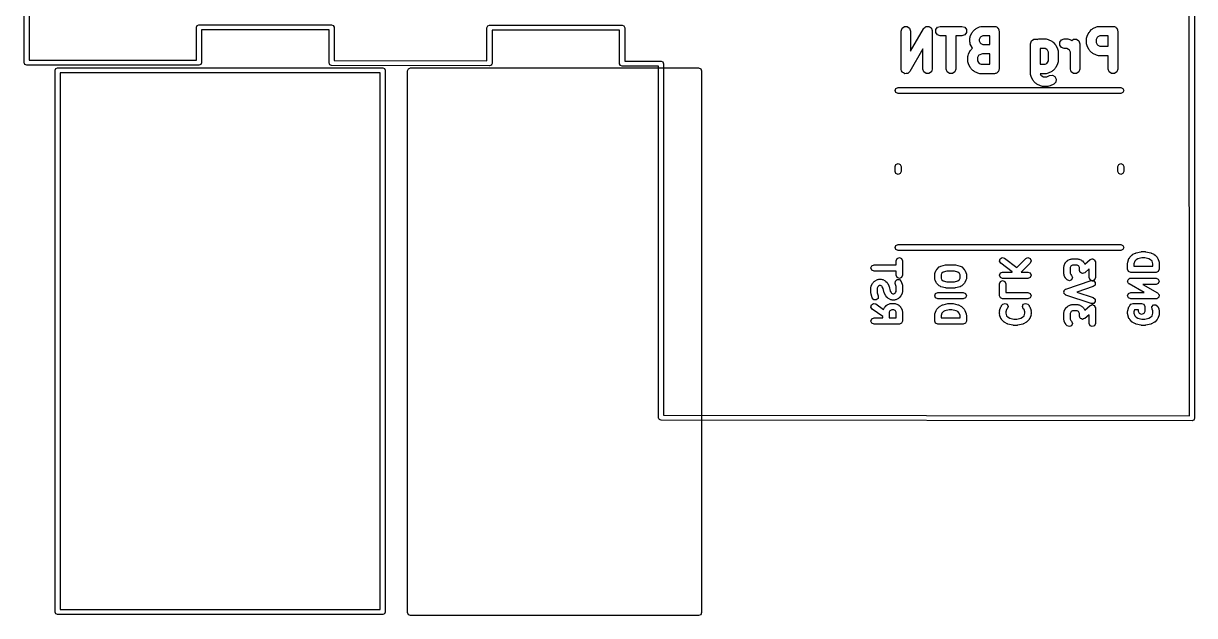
# Model space of a CAD drawing. Extents: x 111.8 to 134.9, y -132.5 to -98.3.
# Drawn here: x 111.79 to 134.93, y -132.54 to -120.84 of the extents above; entities that cross this region are included whole.
import ezdxf

# ---------------------------------------------------------------- set-up
doc = ezdxf.new("R2010")
doc.units = 0
doc.layers.add('BLACK', color=7, linetype='CONTINUOUS')

msp = doc.modelspace()

# ---------------------------------------------------------------- linework, layer by layer
at = {"layer": 'BLACK', "linetype": 'CONTINUOUS'}
for p, q in [((111.81, -121.62), (111.794, -99.494)), ((111.894, -99.544), (111.91, -121.57)), ((134.827, -128.596), (134.813, -99.556)), ((134.913, -99.506), (134.927, -128.646)), ((115.21, -120.92), (115.225, -120.885)), ((115.21, -121.57), (115.21, -120.92)), ((115.225, -120.885), (115.26, -120.87)), ((115.26, -120.87), (117.88, -120.87)), ((117.83, -120.97), (115.31, -120.97)), ((115.31, -120.97), (115.31, -121.62)), ((117.83, -121.627), (117.83, -120.97)), ((117.88, -120.87), (117.915, -120.885)), ((117.915, -120.885), (117.93, -120.92)), ((117.93, -120.92), (117.93, -121.578)), ((120.95, -120.93), (120.965, -120.895)), ((120.95, -121.582), (120.95, -120.93)), ((120.965, -120.895), (121, -120.88)), ((121, -120.88), (123.62, -120.88)), ((123.57, -120.98), (121.05, -120.98)), ((121.05, -120.98), (121.05, -121.632)), ((123.57, -121.64), (123.57, -120.98)), ((123.62, -120.88), (123.655, -120.895)), ((123.655, -120.895), (123.67, -120.93)), ((123.67, -120.93), (123.67, -121.59)), ((129.13, -120.996), (129.148, -120.94)), ((129.148, -120.94), (129.195, -120.906)), ((129.195, -120.906), (129.253, -120.906)), ((129.253, -120.906), (129.299, -120.94)), ((129.299, -120.94), (129.317, -120.996)), ((129.317, -121.393), (129.571, -120.949)), ((129.571, -120.949), (129.575, -120.945)), ((129.575, -120.945), (129.576, -120.94)), ((129.576, -120.94), (129.596, -120.926)), ((129.596, -120.926), (129.614, -120.91)), ((129.614, -120.91), (129.619, -120.909)), ((129.619, -120.909), (129.623, -120.906)), ((129.623, -120.906), (129.647, -120.906)), ((129.647, -120.906), (129.671, -120.904)), ((129.671, -120.904), (129.676, -120.906)), ((129.676, -120.906), (129.681, -120.906)), ((129.681, -120.906), (129.701, -120.921)), ((129.701, -120.921), (129.722, -120.932)), ((129.722, -120.932), (129.724, -120.937)), ((129.724, -120.937), (129.728, -120.94)), ((129.728, -120.94), (129.735, -120.963)), ((129.735, -120.963), (129.745, -120.985)), ((129.745, -120.985), (129.744, -120.991)), ((129.813, -120.967), (129.847, -120.92)), ((129.813, -121.025), (129.813, -120.967)), ((129.847, -120.92), (129.902, -120.902)), ((129.902, -120.902), (130.331, -120.902)), ((130.331, -120.902), (130.386, -120.92)), ((130.386, -120.92), (130.42, -120.967)), ((130.42, -120.967), (130.42, -121.025)), ((130.55, -121.001), (130.586, -120.965)), ((130.586, -120.965), (130.599, -120.958)), ((130.599, -120.958), (130.61, -120.947)), ((130.61, -120.947), (130.682, -120.912)), ((130.682, -120.912), (130.703, -120.908)), ((130.703, -120.908), (130.724, -120.902)), ((130.724, -120.902), (130.974, -120.902)), ((130.974, -120.902), (130.988, -120.906)), ((130.988, -120.906), (131.003, -120.906)), ((131.003, -120.906), (131.015, -120.915)), ((131.015, -120.915), (131.029, -120.92)), ((131.029, -120.92), (131.037, -120.932)), ((131.037, -120.932), (131.049, -120.94)), ((131.049, -120.94), (131.054, -120.955)), ((131.054, -120.955), (131.063, -120.967)), ((131.063, -120.967), (131.063, -120.981)), ((131.063, -120.981), (131.067, -120.996)), ((132.857, -121.001), (132.893, -120.965)), ((132.893, -120.965), (132.907, -120.958)), ((132.907, -120.958), (132.917, -120.947)), ((132.917, -120.947), (132.989, -120.912)), ((132.989, -120.912), (133.01, -120.908)), ((133.01, -120.908), (133.031, -120.902)), ((133.031, -120.902), (133.316, -120.902)), ((133.316, -120.902), (133.331, -120.906)), ((133.331, -120.906), (133.345, -120.906)), ((133.345, -120.906), (133.357, -120.915)), ((133.357, -120.915), (133.372, -120.92)), ((133.372, -120.92), (133.38, -120.932)), ((133.38, -120.932), (133.392, -120.94)), ((133.392, -120.94), (133.397, -120.955)), ((133.397, -120.955), (133.406, -120.967)), ((133.406, -120.967), (133.406, -120.981)), ((133.406, -120.981), (133.41, -120.996)), ((129.13, -121.746), (129.13, -120.996)), ((129.317, -120.996), (129.317, -121.393)), ((129.744, -120.991), (129.746, -120.996)), ((129.746, -120.996), (129.746, -121.746)), ((129.847, -121.071), (129.813, -121.025)), ((129.902, -121.089), (129.847, -121.071)), ((130.023, -121.089), (129.902, -121.089)), ((130.023, -121.746), (130.023, -121.089)), ((130.331, -121.089), (130.21, -121.089)), ((130.21, -121.089), (130.21, -121.746)), ((130.386, -121.071), (130.331, -121.089)), ((130.42, -121.025), (130.386, -121.071)), ((130.487, -121.138), (130.494, -121.118)), ((130.487, -121.21), (130.487, -121.138)), ((130.494, -121.23), (130.487, -121.21)), ((130.494, -121.118), (130.497, -121.096)), ((130.497, -121.096), (130.533, -121.025)), ((130.533, -121.025), (130.543, -121.014)), ((130.543, -121.014), (130.55, -121.001)), ((130.693, -121.122), (130.674, -121.161)), ((130.674, -121.161), (130.674, -121.188)), ((130.674, -121.188), (130.693, -121.226)), ((130.708, -121.108), (130.693, -121.122)), ((130.746, -121.089), (130.708, -121.108)), ((130.88, -121.089), (130.746, -121.089)), ((130.88, -121.259), (130.88, -121.089)), ((131.067, -120.996), (131.067, -121.746)), ((131.687, -121.246), (131.705, -121.19)), ((131.705, -121.19), (131.752, -121.156)), ((131.752, -121.156), (131.81, -121.156)), ((131.81, -121.156), (131.816, -121.161)), ((131.816, -121.161), (131.832, -121.158)), ((131.832, -121.158), (131.852, -121.152)), ((131.852, -121.152), (131.995, -121.152)), ((131.995, -121.152), (132.016, -121.158)), ((132.016, -121.158), (132.037, -121.162)), ((132.037, -121.162), (132.108, -121.197)), ((132.108, -121.197), (132.119, -121.208)), ((132.119, -121.208), (132.133, -121.215)), ((132.133, -121.215), (132.168, -121.251)), ((132.263, -121.217), (132.297, -121.17)), ((132.297, -121.17), (132.352, -121.152)), ((132.352, -121.152), (132.424, -121.152)), ((132.424, -121.152), (132.444, -121.158)), ((132.444, -121.158), (132.465, -121.162)), ((132.465, -121.162), (132.504, -121.181)), ((132.504, -121.181), (132.537, -121.156)), ((132.537, -121.156), (132.595, -121.156)), ((132.595, -121.156), (132.642, -121.19)), ((132.642, -121.19), (132.66, -121.246)), ((132.794, -121.138), (132.801, -121.118)), ((132.794, -121.246), (132.794, -121.138)), ((132.801, -121.118), (132.804, -121.096)), ((132.804, -121.096), (132.84, -121.025)), ((132.84, -121.025), (132.85, -121.014)), ((132.85, -121.014), (132.857, -121.001)), ((133.001, -121.122), (132.982, -121.161)), ((132.982, -121.161), (132.982, -121.223)), ((133.015, -121.108), (133.001, -121.122)), ((133.053, -121.089), (133.015, -121.108)), ((133.223, -121.089), (133.053, -121.089)), ((133.223, -121.295), (133.223, -121.089)), ((133.41, -120.996), (133.41, -121.746)), ((129.558, -121.349), (129.305, -121.792)), ((129.558, -121.746), (129.558, -121.349)), ((130.461, -121.454), (130.497, -121.382)), ((130.497, -121.252), (130.494, -121.23)), ((130.533, -121.323), (130.497, -121.252)), ((130.497, -121.382), (130.508, -121.371)), ((130.508, -121.371), (130.514, -121.358)), ((130.514, -121.358), (130.541, -121.331)), ((130.541, -121.331), (130.533, -121.323)), ((130.739, -121.446), (130.667, -121.47)), ((130.693, -121.226), (130.708, -121.24)), ((130.708, -121.24), (130.746, -121.259)), ((130.88, -121.446), (130.739, -121.446)), ((130.746, -121.259), (130.88, -121.259)), ((130.88, -121.652), (130.88, -121.446)), ((131.687, -121.853), (131.687, -121.246)), ((131.973, -121.339), (131.874, -121.339)), ((131.874, -121.339), (131.874, -121.652)), ((132.011, -121.358), (131.973, -121.339)), ((132.025, -121.372), (132.011, -121.358)), ((132.044, -121.411), (132.025, -121.372)), ((132.044, -121.581), (132.044, -121.411)), ((132.168, -121.251), (132.175, -121.264)), ((132.175, -121.264), (132.186, -121.275)), ((132.186, -121.275), (132.222, -121.346)), ((132.222, -121.346), (132.225, -121.368)), ((132.225, -121.368), (132.232, -121.388)), ((132.232, -121.388), (132.232, -121.603)), ((132.263, -121.275), (132.263, -121.217)), ((132.297, -121.321), (132.263, -121.275)), ((132.352, -121.339), (132.297, -121.321)), ((132.401, -121.339), (132.352, -121.339)), ((132.439, -121.358), (132.401, -121.339)), ((132.454, -121.372), (132.439, -121.358)), ((132.473, -121.411), (132.454, -121.372)), ((132.473, -121.746), (132.473, -121.411)), ((132.66, -121.246), (132.66, -121.746)), ((132.801, -121.266), (132.794, -121.246)), ((132.804, -121.287), (132.801, -121.266)), ((132.84, -121.359), (132.804, -121.287)), ((132.85, -121.37), (132.84, -121.359)), ((132.857, -121.383), (132.85, -121.37)), ((132.893, -121.419), (132.857, -121.383)), ((132.907, -121.426), (132.893, -121.419)), ((132.917, -121.437), (132.907, -121.426)), ((132.989, -121.472), (132.917, -121.437)), ((132.982, -121.223), (133.001, -121.261)), ((133.001, -121.261), (133.015, -121.276)), ((133.015, -121.276), (133.053, -121.295)), ((133.053, -121.295), (133.223, -121.295)), ((111.817, -121.638), (111.81, -121.62)), ((111.825, -121.655), (111.817, -121.638)), ((111.842, -121.663), (111.825, -121.655)), ((111.825, -121.655), (111.825, -121.655)), ((111.825, -121.655), (111.825, -121.655)), ((111.86, -121.67), (111.842, -121.663)), ((115.26, -121.67), (111.86, -121.67)), ((111.86, -121.67), (111.86, -121.67)), ((111.91, -121.57), (115.21, -121.57)), ((115.295, -121.655), (115.26, -121.67)), ((115.31, -121.62), (115.295, -121.655)), ((117.837, -121.645), (117.83, -121.627)), ((117.845, -121.663), (117.837, -121.645)), ((117.862, -121.67), (117.845, -121.663)), ((117.845, -121.663), (117.845, -121.663)), ((117.845, -121.663), (117.845, -121.663)), ((117.88, -121.677), (117.862, -121.67)), ((121, -121.682), (117.88, -121.677)), ((117.93, -121.578), (120.95, -121.582)), ((121.018, -121.675), (121, -121.682)), ((121.035, -121.668), (121.018, -121.675)), ((121.043, -121.65), (121.035, -121.668)), ((121.035, -121.668), (121.035, -121.668)), ((121.035, -121.668), (121.035, -121.668)), ((121.05, -121.633), (121.043, -121.65)), ((121.05, -121.632), (121.05, -121.633)), ((121.05, -121.633), (121.05, -121.633)), ((123.585, -121.675), (123.57, -121.64)), ((123.62, -121.69), (123.585, -121.675)), ((123.67, -121.59), (124.39, -121.59)), ((124.39, -121.59), (124.425, -121.605)), ((124.425, -121.605), (124.44, -121.64)), ((124.44, -121.64), (124.44, -128.584)), ((130.451, -121.496), (130.458, -121.475)), ((130.451, -121.603), (130.451, -121.496)), ((130.458, -121.623), (130.451, -121.603)), ((130.458, -121.475), (130.461, -121.454)), ((130.461, -121.645), (130.458, -121.623)), ((130.497, -121.716), (130.461, -121.645)), ((130.658, -121.48), (130.639, -121.518)), ((130.639, -121.518), (130.639, -121.581)), ((130.639, -121.581), (130.658, -121.619)), ((130.667, -121.47), (130.658, -121.48)), ((130.658, -121.619), (130.672, -121.633)), ((130.672, -121.633), (130.71, -121.652)), ((130.71, -121.652), (130.88, -121.652)), ((131.874, -121.652), (131.973, -121.652)), ((131.973, -121.652), (132.011, -121.633)), ((132.011, -121.633), (132.025, -121.619)), ((132.025, -121.619), (132.044, -121.581)), ((132.222, -121.645), (132.186, -121.716)), ((132.225, -121.623), (132.222, -121.645)), ((132.232, -121.603), (132.225, -121.623)), ((133.01, -121.475), (132.989, -121.472)), ((133.031, -121.482), (133.01, -121.475)), ((133.223, -121.482), (133.031, -121.482)), ((133.223, -121.746), (133.223, -121.482)), ((112.42, -121.771), (112.435, -121.736)), ((112.42, -132.471), (112.42, -121.771)), ((112.435, -121.736), (112.47, -121.721)), ((112.47, -121.721), (118.89, -121.721)), ((112.52, -121.821), (112.52, -132.421)), ((118.84, -121.821), (112.52, -121.821)), ((118.84, -132.421), (118.84, -121.821)), ((118.89, -121.721), (118.925, -121.736)), ((118.925, -121.736), (118.94, -121.771)), ((118.94, -121.771), (118.94, -132.471)), ((119.38, -121.781), (119.398, -121.739)), ((119.38, -132.481), (119.38, -121.781)), ((119.398, -121.739), (119.44, -121.721)), ((119.44, -121.721), (125.13, -121.721)), ((121, -121.682), (121, -121.682)), ((121, -121.682), (121, -121.682)), ((124.34, -121.69), (123.62, -121.69)), ((124.34, -128.634), (124.34, -121.69)), ((125.13, -121.721), (125.172, -121.739)), ((125.172, -121.739), (125.19, -121.781)), ((125.19, -121.781), (125.19, -132.481)), ((129.131, -121.751), (129.13, -121.746)), ((129.13, -121.756), (129.131, -121.751)), ((129.14, -121.778), (129.13, -121.756)), ((129.148, -121.801), (129.14, -121.778)), ((129.152, -121.804), (129.148, -121.801)), ((129.154, -121.809), (129.152, -121.804)), ((129.175, -121.821), (129.154, -121.809)), ((129.195, -121.835), (129.175, -121.821)), ((129.2, -121.835), (129.195, -121.835)), ((129.204, -121.837), (129.2, -121.835)), ((129.228, -121.835), (129.204, -121.837)), ((129.253, -121.835), (129.228, -121.835)), ((129.257, -121.832), (129.253, -121.835)), ((129.262, -121.831), (129.257, -121.832)), ((129.28, -121.815), (129.262, -121.831)), ((129.299, -121.801), (129.28, -121.815)), ((129.301, -121.796), (129.299, -121.801)), ((129.305, -121.792), (129.301, -121.796)), ((129.576, -121.801), (129.558, -121.746)), ((129.623, -121.835), (129.576, -121.801)), ((129.681, -121.835), (129.623, -121.835)), ((129.728, -121.801), (129.681, -121.835)), ((129.746, -121.746), (129.728, -121.801)), ((130.041, -121.801), (130.023, -121.746)), ((130.087, -121.835), (130.041, -121.801)), ((130.145, -121.835), (130.087, -121.835)), ((130.192, -121.801), (130.145, -121.835)), ((130.21, -121.746), (130.192, -121.801)), ((130.508, -121.727), (130.497, -121.716)), ((130.514, -121.74), (130.508, -121.727)), ((130.55, -121.776), (130.514, -121.74)), ((130.564, -121.783), (130.55, -121.776)), ((130.575, -121.794), (130.564, -121.783)), ((130.646, -121.829), (130.575, -121.794)), ((130.667, -121.833), (130.646, -121.829)), ((130.688, -121.839), (130.667, -121.833)), ((130.974, -121.839), (130.688, -121.839)), ((130.988, -121.835), (130.974, -121.839)), ((131.003, -121.835), (130.988, -121.835)), ((131.015, -121.826), (131.003, -121.835)), ((131.029, -121.821), (131.015, -121.826)), ((131.037, -121.809), (131.029, -121.821)), ((131.049, -121.801), (131.037, -121.809)), ((131.054, -121.787), (131.049, -121.801)), ((131.063, -121.775), (131.054, -121.787)), ((131.067, -121.746), (131.063, -121.76)), ((131.063, -121.76), (131.063, -121.775)), ((131.694, -121.873), (131.687, -121.853)), ((131.697, -121.895), (131.694, -121.873)), ((131.733, -121.966), (131.697, -121.895)), ((131.995, -121.839), (131.879, -121.839)), ((131.879, -121.839), (131.893, -121.869)), ((131.893, -121.869), (131.908, -121.883)), ((131.908, -121.883), (131.946, -121.902)), ((131.946, -121.902), (132.009, -121.902)), ((132.016, -121.833), (131.995, -121.839)), ((132.009, -121.902), (132.06, -121.876)), ((132.037, -121.829), (132.016, -121.833)), ((132.108, -121.794), (132.037, -121.829)), ((132.06, -121.876), (132.118, -121.867)), ((132.119, -121.783), (132.108, -121.794)), ((132.118, -121.867), (132.169, -121.894)), ((132.133, -121.776), (132.119, -121.783)), ((132.168, -121.74), (132.133, -121.776)), ((132.175, -121.727), (132.168, -121.74)), ((132.169, -121.894), (132.195, -121.946)), ((132.186, -121.716), (132.175, -121.727)), ((132.491, -121.801), (132.473, -121.746)), ((132.537, -121.835), (132.491, -121.801)), ((132.595, -121.835), (132.537, -121.835)), ((132.642, -121.801), (132.595, -121.835)), ((132.66, -121.746), (132.642, -121.801)), ((133.241, -121.801), (133.223, -121.746)), ((133.287, -121.835), (133.241, -121.801)), ((133.345, -121.835), (133.287, -121.835)), ((133.392, -121.801), (133.345, -121.835)), ((133.41, -121.746), (133.392, -121.801)), ((129.01, -122.17), (129.028, -122.128)), ((129.028, -122.128), (129.07, -122.11)), ((129.07, -122.11), (133.47, -122.11)), ((131.743, -121.977), (131.733, -121.966)), ((131.75, -121.99), (131.743, -121.977)), ((131.786, -122.026), (131.75, -121.99)), ((131.799, -122.033), (131.786, -122.026)), ((131.81, -122.044), (131.799, -122.033)), ((131.882, -122.079), (131.81, -122.044)), ((131.903, -122.083), (131.882, -122.079)), ((131.924, -122.089), (131.903, -122.083)), ((132.031, -122.089), (131.924, -122.089)), ((132.051, -122.083), (132.031, -122.089)), ((132.073, -122.079), (132.051, -122.083)), ((132.144, -122.044), (132.073, -122.079)), ((132.185, -122.003), (132.144, -122.044)), ((132.195, -121.946), (132.185, -122.003)), ((133.47, -122.11), (133.512, -122.128)), ((133.512, -122.128), (133.53, -122.17)), ((129.028, -122.212), (129.01, -122.17)), ((129.07, -122.23), (129.028, -122.212)), ((133.47, -122.23), (129.07, -122.23)), ((133.512, -122.212), (133.47, -122.23)), ((133.53, -122.17), (133.512, -122.212)), ((129.01, -123.67), (129.028, -123.628)), ((129.01, -123.77), (129.01, -123.67)), ((129.028, -123.628), (129.07, -123.61)), ((129.07, -123.61), (129.112, -123.628)), ((129.112, -123.628), (129.13, -123.67)), ((129.13, -123.67), (129.13, -123.77)), ((133.41, -123.67), (133.428, -123.628)), ((133.41, -123.77), (133.41, -123.67)), ((133.428, -123.628), (133.47, -123.61)), ((133.47, -123.61), (133.512, -123.628)), ((133.512, -123.628), (133.53, -123.67)), ((133.53, -123.67), (133.53, -123.77)), ((129.028, -123.812), (129.01, -123.77)), ((129.07, -123.83), (129.028, -123.812)), ((129.112, -123.812), (129.07, -123.83)), ((129.13, -123.77), (129.112, -123.812)), ((133.428, -123.812), (133.41, -123.77)), ((133.47, -123.83), (133.428, -123.812)), ((133.512, -123.812), (133.47, -123.83)), ((133.53, -123.77), (133.512, -123.812)), ((129.01, -125.27), (129.028, -125.228)), ((129.028, -125.312), (129.01, -125.27)), ((129.028, -125.228), (129.07, -125.21)), ((129.07, -125.33), (129.028, -125.312)), ((129.07, -125.21), (133.47, -125.21)), ((133.47, -125.33), (129.07, -125.33)), ((133.47, -125.21), (133.512, -125.228)), ((133.512, -125.312), (133.47, -125.33)), ((133.512, -125.228), (133.53, -125.27)), ((133.53, -125.27), (133.512, -125.312)), ((133.764, -125.381), (133.77, -125.377)), ((133.77, -125.377), (133.865, -125.353)), ((133.865, -125.353), (133.873, -125.354)), ((133.873, -125.354), (133.881, -125.351)), ((133.881, -125.351), (133.952, -125.351)), ((133.952, -125.351), (133.959, -125.354)), ((133.959, -125.354), (133.967, -125.353)), ((133.967, -125.353), (134.062, -125.377)), ((134.062, -125.377), (134.068, -125.381)), ((129.034, -125.532), (129.052, -125.488)), ((129.034, -125.613), (129.034, -125.532)), ((129.052, -125.488), (129.096, -125.47)), ((129.096, -125.47), (129.141, -125.488)), ((129.141, -125.488), (129.159, -125.532)), ((129.159, -125.532), (129.159, -125.818)), ((131.074, -125.541), (131.086, -125.495)), ((131.099, -125.582), (131.074, -125.541)), ((131.086, -125.495), (131.127, -125.471)), ((131.327, -125.753), (131.099, -125.582)), ((131.127, -125.471), (131.174, -125.482)), ((131.174, -125.482), (131.416, -125.664)), ((131.416, -125.664), (131.592, -125.488)), ((131.681, -125.577), (131.501, -125.756)), ((131.592, -125.488), (131.636, -125.47)), ((131.636, -125.47), (131.681, -125.488)), ((131.681, -125.488), (131.699, -125.532)), ((131.699, -125.532), (131.681, -125.577)), ((132.35, -125.623), (132.374, -125.576)), ((132.374, -125.576), (132.382, -125.569)), ((132.382, -125.569), (132.386, -125.56)), ((132.386, -125.56), (132.41, -125.536)), ((132.41, -125.536), (132.419, -125.532)), ((132.419, -125.532), (132.426, -125.524)), ((132.426, -125.524), (132.474, -125.5)), ((132.474, -125.5), (132.488, -125.499)), ((132.488, -125.499), (132.502, -125.494)), ((132.502, -125.494), (132.621, -125.494)), ((132.621, -125.494), (132.634, -125.499)), ((132.634, -125.499), (132.649, -125.5)), ((132.649, -125.5), (132.696, -125.524)), ((132.696, -125.524), (132.703, -125.532)), ((132.703, -125.532), (132.712, -125.536)), ((132.712, -125.536), (132.736, -125.56)), ((132.736, -125.56), (132.74, -125.569)), ((132.74, -125.569), (132.748, -125.576)), ((132.748, -125.576), (132.76, -125.601)), ((132.76, -125.601), (132.865, -125.509)), ((132.865, -125.509), (132.886, -125.502)), ((132.886, -125.502), (132.906, -125.494)), ((132.906, -125.494), (132.908, -125.495)), ((132.908, -125.495), (132.91, -125.494)), ((132.91, -125.494), (132.93, -125.504)), ((132.93, -125.504), (132.951, -125.512)), ((132.951, -125.512), (132.951, -125.514)), ((132.951, -125.514), (132.953, -125.515)), ((132.953, -125.515), (132.96, -125.536)), ((132.96, -125.536), (132.969, -125.556)), ((132.969, -125.556), (132.969, -125.866)), ((133.604, -125.58), (133.608, -125.57)), ((133.604, -125.699), (133.604, -125.58)), ((133.607, -125.56), (133.631, -125.489)), ((133.608, -125.57), (133.607, -125.56)), ((133.631, -125.489), (133.64, -125.478)), ((133.64, -125.478), (133.646, -125.464)), ((133.646, -125.464), (133.694, -125.417)), ((133.694, -125.417), (133.703, -125.413)), ((133.703, -125.413), (133.71, -125.405)), ((133.71, -125.405), (133.757, -125.381)), ((133.745, -125.542), (133.729, -125.59)), ((133.729, -125.59), (133.729, -125.637)), ((133.775, -125.512), (133.745, -125.542)), ((133.757, -125.381), (133.764, -125.381)), ((133.807, -125.496), (133.775, -125.512)), ((133.888, -125.476), (133.807, -125.496)), ((133.944, -125.476), (133.888, -125.476)), ((134.025, -125.496), (133.944, -125.476)), ((134.058, -125.512), (134.025, -125.496)), ((134.088, -125.542), (134.058, -125.512)), ((134.068, -125.381), (134.075, -125.381)), ((134.075, -125.381), (134.123, -125.405)), ((134.104, -125.59), (134.088, -125.542)), ((134.104, -125.637), (134.104, -125.59)), ((134.123, -125.405), (134.13, -125.413)), ((134.13, -125.413), (134.139, -125.417)), ((134.139, -125.417), (134.187, -125.464)), ((134.187, -125.464), (134.192, -125.478)), ((134.192, -125.478), (134.202, -125.489)), ((134.202, -125.489), (134.226, -125.56)), ((134.226, -125.56), (134.225, -125.57)), ((134.225, -125.57), (134.229, -125.58)), ((134.229, -125.58), (134.229, -125.699)), ((128.534, -125.675), (128.552, -125.631)), ((128.552, -125.719), (128.534, -125.675)), ((128.552, -125.631), (128.596, -125.613)), ((128.596, -125.738), (128.552, -125.719)), ((128.596, -125.613), (129.034, -125.613)), ((129.034, -125.738), (128.596, -125.738)), ((129.034, -125.818), (129.034, -125.738)), ((129.052, -125.862), (129.034, -125.818)), ((129.159, -125.818), (129.141, -125.862)), ((129.794, -125.794), (129.799, -125.781)), ((129.794, -125.89), (129.794, -125.794)), ((129.799, -125.781), (129.8, -125.766)), ((129.8, -125.766), (129.824, -125.719)), ((129.824, -125.719), (129.832, -125.712)), ((129.832, -125.712), (129.836, -125.702)), ((129.836, -125.702), (129.884, -125.655)), ((129.884, -125.655), (129.899, -125.648)), ((129.899, -125.648), (129.913, -125.638)), ((129.913, -125.638), (130.008, -125.615)), ((129.931, -125.784), (129.919, -125.809)), ((129.919, -125.809), (129.919, -125.875)), ((129.96, -125.755), (129.931, -125.784)), ((130.031, -125.738), (129.96, -125.755)), ((130.008, -125.615), (130.016, -125.616)), ((130.016, -125.616), (130.023, -125.613)), ((130.023, -125.613), (130.19, -125.613)), ((130.182, -125.738), (130.031, -125.738)), ((130.253, -125.755), (130.182, -125.738)), ((130.19, -125.613), (130.197, -125.616)), ((130.197, -125.616), (130.205, -125.615)), ((130.205, -125.615), (130.3, -125.638)), ((130.281, -125.784), (130.253, -125.755)), ((130.294, -125.809), (130.281, -125.784)), ((130.294, -125.875), (130.294, -125.809)), ((130.3, -125.638), (130.314, -125.648)), ((130.314, -125.648), (130.329, -125.655)), ((130.329, -125.655), (130.377, -125.702)), ((130.377, -125.702), (130.381, -125.712)), ((130.381, -125.712), (130.388, -125.719)), ((130.388, -125.719), (130.412, -125.766)), ((130.412, -125.766), (130.413, -125.781)), ((130.413, -125.781), (130.419, -125.794)), ((130.419, -125.794), (130.419, -125.89)), ((131.074, -125.818), (131.092, -125.774)), ((131.092, -125.862), (131.074, -125.818)), ((131.092, -125.774), (131.136, -125.756)), ((131.136, -125.756), (131.325, -125.756)), ((131.325, -125.756), (131.327, -125.753)), ((131.501, -125.756), (131.636, -125.756)), ((131.636, -125.756), (131.681, -125.774)), ((131.681, -125.774), (131.699, -125.818)), ((131.699, -125.818), (131.681, -125.862)), ((132.344, -125.651), (132.349, -125.638)), ((132.344, -125.794), (132.344, -125.651)), ((132.349, -125.808), (132.344, -125.794)), ((132.349, -125.638), (132.35, -125.623)), ((132.35, -125.822), (132.349, -125.808)), ((132.374, -125.87), (132.35, -125.822)), ((132.481, -125.641), (132.469, -125.666)), ((132.469, -125.666), (132.469, -125.78)), ((132.469, -125.78), (132.481, -125.805)), ((132.491, -125.631), (132.481, -125.641)), ((132.481, -125.805), (132.498, -125.822)), ((132.516, -125.619), (132.491, -125.631)), ((132.498, -125.822), (132.516, -125.866)), ((132.606, -125.619), (132.516, -125.619)), ((132.631, -125.631), (132.606, -125.619)), ((132.641, -125.641), (132.631, -125.631)), ((132.653, -125.666), (132.641, -125.641)), ((132.653, -125.723), (132.653, -125.666)), ((132.662, -125.743), (132.653, -125.723)), ((132.669, -125.764), (132.662, -125.743)), ((132.671, -125.765), (132.669, -125.764)), ((132.672, -125.767), (132.671, -125.765)), ((132.692, -125.775), (132.672, -125.767)), ((132.712, -125.785), (132.692, -125.775)), ((132.714, -125.785), (132.712, -125.785)), ((132.716, -125.785), (132.714, -125.785)), ((132.736, -125.777), (132.716, -125.785)), ((132.757, -125.77), (132.736, -125.777)), ((132.844, -125.694), (132.757, -125.77)), ((132.844, -125.866), (132.844, -125.694)), ((133.622, -125.743), (133.604, -125.699)), ((133.666, -125.762), (133.622, -125.743)), ((134.166, -125.762), (133.666, -125.762)), ((133.729, -125.637), (134.104, -125.637)), ((134.211, -125.743), (134.166, -125.762)), ((134.229, -125.699), (134.211, -125.743)), ((128.534, -126.056), (128.539, -126.043)), ((128.534, -126.175), (128.534, -126.056)), ((128.539, -126.043), (128.54, -126.028)), ((128.54, -126.028), (128.564, -125.981)), ((128.564, -125.981), (128.572, -125.974)), ((128.572, -125.974), (128.576, -125.964)), ((128.576, -125.964), (128.6, -125.941)), ((128.6, -125.941), (128.609, -125.937)), ((128.609, -125.937), (128.616, -125.929)), ((128.616, -125.929), (128.664, -125.905)), ((128.671, -126.046), (128.659, -126.071)), ((128.659, -126.071), (128.659, -126.165)), ((128.664, -125.905), (128.678, -125.904)), ((128.681, -126.036), (128.671, -126.046)), ((128.678, -125.904), (128.692, -125.898)), ((128.706, -126.023), (128.681, -126.036)), ((128.692, -125.898), (128.739, -125.898)), ((128.724, -126.023), (128.706, -126.023)), ((128.75, -126.036), (128.724, -126.023)), ((128.739, -125.898), (128.753, -125.904)), ((128.759, -126.046), (128.75, -126.036)), ((128.753, -125.904), (128.767, -125.905)), ((128.775, -126.078), (128.759, -126.046)), ((128.767, -125.905), (128.815, -125.929)), ((128.815, -125.929), (128.821, -125.937)), ((128.821, -125.937), (128.831, -125.941)), ((128.831, -125.941), (128.855, -125.964)), ((128.855, -125.964), (128.859, -125.974)), ((128.859, -125.974), (128.866, -125.981)), ((128.866, -125.981), (128.89, -126.028)), ((128.89, -126.028), (128.891, -126.035)), ((128.891, -126.035), (128.895, -126.041)), ((128.895, -126.041), (128.917, -126.13)), ((129.013, -125.981), (129.017, -125.933)), ((129.034, -126.043), (129.013, -125.981)), ((129.017, -125.933), (129.053, -125.902)), ((129.034, -126.137), (129.034, -126.043)), ((129.096, -125.881), (129.052, -125.862)), ((129.053, -125.902), (129.1, -125.905)), ((129.141, -125.862), (129.096, -125.881)), ((129.1, -125.905), (129.132, -125.941)), ((129.132, -125.941), (129.156, -126.013)), ((129.156, -126.013), (129.155, -126.023)), ((129.155, -126.023), (129.159, -126.032)), ((129.159, -126.032), (129.159, -126.151)), ((129.799, -125.903), (129.794, -125.89)), ((129.8, -125.917), (129.799, -125.903)), ((129.824, -125.965), (129.8, -125.917)), ((129.832, -125.972), (129.824, -125.965)), ((129.836, -125.981), (129.832, -125.972)), ((129.884, -126.029), (129.836, -125.981)), ((129.899, -126.035), (129.884, -126.029)), ((129.913, -126.045), (129.899, -126.035)), ((130.008, -126.069), (129.913, -126.045)), ((129.919, -125.875), (129.931, -125.9)), ((129.931, -125.9), (129.96, -125.928)), ((129.96, -125.928), (130.031, -125.946)), ((130.016, -126.068), (130.008, -126.069)), ((130.023, -126.071), (130.016, -126.068)), ((130.19, -126.071), (130.023, -126.071)), ((130.031, -125.946), (130.182, -125.946)), ((130.182, -125.946), (130.253, -125.928)), ((130.197, -126.068), (130.19, -126.071)), ((130.205, -126.069), (130.197, -126.068)), ((130.3, -126.045), (130.205, -126.069)), ((130.253, -125.928), (130.281, -125.9)), ((130.281, -125.9), (130.294, -125.875)), ((130.314, -126.035), (130.3, -126.045)), ((130.329, -126.029), (130.314, -126.035)), ((130.377, -125.981), (130.329, -126.029)), ((130.381, -125.972), (130.377, -125.981)), ((130.388, -125.965), (130.381, -125.972)), ((130.412, -125.917), (130.388, -125.965)), ((130.413, -125.903), (130.412, -125.917)), ((130.419, -125.89), (130.413, -125.903)), ((131.074, -125.985), (131.092, -125.941)), ((131.074, -126.223), (131.074, -125.985)), ((131.136, -125.881), (131.092, -125.862)), ((131.092, -125.941), (131.136, -125.922)), ((131.351, -125.881), (131.136, -125.881)), ((131.136, -125.922), (131.181, -125.941)), ((131.181, -125.941), (131.199, -125.985)), ((131.199, -125.985), (131.199, -126.16)), ((131.636, -125.881), (131.351, -125.881)), ((131.681, -125.862), (131.636, -125.881)), ((132.382, -125.877), (132.374, -125.87)), ((132.386, -125.886), (132.382, -125.877)), ((132.41, -125.91), (132.386, -125.886)), ((132.387, -126.092), (132.887, -125.925)), ((132.454, -125.928), (132.41, -125.91)), ((132.498, -125.91), (132.454, -125.928)), ((132.516, -125.866), (132.498, -125.91)), ((132.926, -126.044), (132.604, -126.151)), ((132.862, -125.91), (132.844, -125.866)), ((132.902, -125.927), (132.862, -125.91)), ((132.887, -125.925), (132.902, -125.927)), ((132.951, -125.91), (132.909, -125.927)), ((132.909, -125.927), (132.934, -125.929)), ((132.962, -126.013), (132.926, -126.044)), ((132.934, -125.929), (132.966, -125.965)), ((132.969, -125.866), (132.951, -125.91)), ((132.966, -125.965), (132.962, -126.013)), ((133.604, -125.937), (133.61, -125.922)), ((133.607, -125.945), (133.604, -125.937)), ((133.606, -125.954), (133.607, -125.945)), ((133.616, -125.966), (133.606, -125.954)), ((133.61, -125.922), (133.612, -125.906)), ((133.612, -125.906), (133.619, -125.901)), ((133.622, -125.981), (133.616, -125.966)), ((133.619, -125.901), (133.622, -125.893)), ((133.622, -125.893), (133.637, -125.887)), ((133.63, -125.985), (133.622, -125.981)), ((133.635, -125.991), (133.63, -125.985)), ((133.931, -126.16), (133.635, -125.991)), ((133.637, -125.887), (133.65, -125.877)), ((133.65, -125.877), (133.658, -125.878)), ((133.658, -125.878), (133.666, -125.875)), ((133.666, -125.875), (134.166, -125.875)), ((134.166, -126), (133.902, -126)), ((133.902, -126), (134.197, -126.169)), ((134.166, -125.875), (134.211, -125.893)), ((134.211, -125.981), (134.166, -126)), ((134.211, -125.893), (134.229, -125.937)), ((134.229, -125.937), (134.211, -125.981)), ((128.538, -126.185), (128.534, -126.175)), ((128.537, -126.195), (128.538, -126.185)), ((128.561, -126.266), (128.537, -126.195)), ((128.592, -126.303), (128.561, -126.266)), ((128.64, -126.306), (128.592, -126.303)), ((128.676, -126.275), (128.64, -126.306)), ((128.659, -126.165), (128.679, -126.227)), ((128.679, -126.227), (128.676, -126.275)), ((128.798, -126.167), (128.775, -126.078)), ((128.802, -126.172), (128.798, -126.167)), ((128.802, -126.179), (128.802, -126.172)), ((128.826, -126.227), (128.802, -126.179)), ((128.834, -126.234), (128.826, -126.227)), ((128.838, -126.243), (128.834, -126.234)), ((128.862, -126.267), (128.838, -126.243)), ((128.871, -126.271), (128.862, -126.267)), ((128.878, -126.279), (128.871, -126.271)), ((128.926, -126.303), (128.878, -126.279)), ((128.917, -126.13), (128.933, -126.162)), ((128.94, -126.304), (128.926, -126.303)), ((128.933, -126.162), (128.943, -126.171)), ((128.953, -126.309), (128.94, -126.304)), ((128.943, -126.171), (128.968, -126.184)), ((128.968, -126.184), (128.986, -126.184)), ((128.986, -126.184), (129.012, -126.171)), ((129.015, -126.304), (129.001, -126.309)), ((129.012, -126.171), (129.021, -126.162)), ((129.029, -126.303), (129.015, -126.304)), ((129.021, -126.162), (129.034, -126.137)), ((129.077, -126.279), (129.029, -126.303)), ((129.083, -126.271), (129.077, -126.279)), ((129.093, -126.267), (129.083, -126.271)), ((129.117, -126.243), (129.093, -126.267)), ((129.121, -126.234), (129.117, -126.243)), ((129.128, -126.227), (129.121, -126.234)), ((129.152, -126.179), (129.128, -126.227)), ((129.153, -126.165), (129.152, -126.179)), ((129.159, -126.151), (129.153, -126.165)), ((129.794, -126.223), (129.812, -126.179)), ((129.812, -126.267), (129.794, -126.223)), ((129.812, -126.179), (129.856, -126.16)), ((129.856, -126.285), (129.812, -126.267)), ((129.856, -126.16), (130.356, -126.16)), ((130.356, -126.285), (129.856, -126.285)), ((130.356, -126.16), (130.401, -126.179)), ((130.401, -126.267), (130.356, -126.285)), ((130.401, -126.179), (130.419, -126.223)), ((130.419, -126.223), (130.401, -126.267)), ((131.092, -126.267), (131.074, -126.223)), ((131.136, -126.285), (131.092, -126.267)), ((131.636, -126.285), (131.136, -126.285)), ((131.199, -126.16), (131.636, -126.16)), ((131.636, -126.16), (131.681, -126.179)), ((131.681, -126.267), (131.636, -126.285)), ((131.681, -126.179), (131.699, -126.223)), ((131.699, -126.223), (131.681, -126.267)), ((132.347, -126.132), (132.35, -126.128)), ((132.348, -126.151), (132.347, -126.132)), ((132.347, -126.171), (132.348, -126.151)), ((132.35, -126.175), (132.347, -126.171)), ((132.35, -126.123), (132.365, -126.11)), ((132.35, -126.128), (132.35, -126.123)), ((132.35, -126.179), (132.35, -126.175)), ((132.365, -126.192), (132.35, -126.179)), ((132.365, -126.11), (132.378, -126.096)), ((132.378, -126.207), (132.365, -126.192)), ((132.378, -126.096), (132.383, -126.095)), ((132.383, -126.208), (132.378, -126.207)), ((132.383, -126.095), (132.387, -126.092)), ((132.387, -126.211), (132.383, -126.208)), ((132.887, -126.377), (132.387, -126.211)), ((132.604, -126.151), (132.926, -126.259)), ((132.926, -126.259), (132.962, -126.29)), ((132.962, -126.29), (132.966, -126.338)), ((133.604, -126.223), (133.622, -126.179)), ((133.622, -126.267), (133.604, -126.223)), ((133.622, -126.179), (133.666, -126.16)), ((133.666, -126.285), (133.622, -126.267)), ((133.666, -126.16), (133.931, -126.16)), ((134.166, -126.285), (133.666, -126.285)), ((134.174, -126.282), (134.166, -126.285)), ((134.183, -126.283), (134.174, -126.282)), ((134.196, -126.273), (134.183, -126.283)), ((134.211, -126.267), (134.196, -126.273)), ((134.197, -126.169), (134.203, -126.175)), ((134.203, -126.175), (134.211, -126.179)), ((134.211, -126.179), (134.217, -126.194)), ((134.214, -126.259), (134.211, -126.267)), ((134.221, -126.254), (134.214, -126.259)), ((134.217, -126.194), (134.227, -126.206)), ((134.223, -126.238), (134.221, -126.254)), ((134.229, -126.223), (134.223, -126.238)), ((134.227, -126.206), (134.226, -126.215)), ((134.226, -126.215), (134.229, -126.223)), ((128.535, -126.448), (128.545, -126.401)), ((128.56, -126.488), (128.535, -126.448)), ((128.545, -126.401), (128.585, -126.376)), ((128.772, -126.636), (128.56, -126.488)), ((128.585, -126.376), (128.632, -126.386)), ((128.632, -126.386), (128.784, -126.493)), ((128.784, -126.493), (128.802, -126.457)), ((128.802, -126.457), (128.81, -126.45)), ((128.81, -126.45), (128.814, -126.441)), ((128.814, -126.441), (128.838, -126.417)), ((128.838, -126.417), (128.847, -126.413)), ((128.847, -126.413), (128.854, -126.405)), ((128.854, -126.405), (128.902, -126.381)), ((128.91, -126.522), (128.897, -126.547)), ((128.902, -126.381), (128.916, -126.38)), ((128.919, -126.512), (128.91, -126.522)), ((128.916, -126.38), (128.93, -126.375)), ((128.944, -126.5), (128.919, -126.512)), ((128.93, -126.375), (129.001, -126.375)), ((128.986, -126.5), (128.944, -126.5)), ((129.001, -126.309), (128.953, -126.309)), ((129.012, -126.512), (128.986, -126.5)), ((129.001, -126.375), (129.015, -126.38)), ((129.021, -126.522), (129.012, -126.512)), ((129.015, -126.38), (129.029, -126.381)), ((129.034, -126.547), (129.021, -126.522)), ((129.029, -126.381), (129.077, -126.405)), ((129.077, -126.405), (129.083, -126.413)), ((129.083, -126.413), (129.093, -126.417)), ((129.093, -126.417), (129.117, -126.441)), ((129.117, -126.441), (129.121, -126.45)), ((129.121, -126.45), (129.128, -126.457)), ((129.128, -126.457), (129.152, -126.504)), ((129.152, -126.504), (129.153, -126.519)), ((129.153, -126.519), (129.159, -126.532)), ((129.159, -126.532), (129.159, -126.723)), ((129.797, -126.584), (129.821, -126.513)), ((129.821, -126.513), (129.83, -126.502)), ((129.83, -126.502), (129.836, -126.488)), ((129.836, -126.488), (129.884, -126.441)), ((129.884, -126.441), (129.893, -126.437)), ((129.893, -126.437), (129.9, -126.429)), ((129.9, -126.429), (129.947, -126.405)), ((129.965, -126.536), (129.935, -126.566)), ((129.947, -126.405), (129.954, -126.405)), ((129.954, -126.405), (129.96, -126.4)), ((129.96, -126.4), (130.055, -126.377)), ((129.997, -126.52), (129.965, -126.536)), ((130.078, -126.5), (129.997, -126.52)), ((130.055, -126.377), (130.063, -126.378)), ((130.063, -126.378), (130.071, -126.375)), ((130.071, -126.375), (130.142, -126.375)), ((130.134, -126.5), (130.078, -126.5)), ((130.215, -126.52), (130.134, -126.5)), ((130.142, -126.375), (130.149, -126.378)), ((130.149, -126.378), (130.157, -126.377)), ((130.157, -126.377), (130.252, -126.4)), ((130.248, -126.536), (130.215, -126.52)), ((130.278, -126.566), (130.248, -126.536)), ((130.252, -126.4), (130.258, -126.405)), ((130.258, -126.405), (130.265, -126.405)), ((130.265, -126.405), (130.313, -126.429)), ((130.313, -126.429), (130.32, -126.437)), ((130.32, -126.437), (130.329, -126.441)), ((130.329, -126.441), (130.377, -126.488)), ((130.377, -126.488), (130.382, -126.502)), ((130.382, -126.502), (130.392, -126.513)), ((130.392, -126.513), (130.416, -126.584)), ((131.074, -126.532), (131.078, -126.523)), ((131.074, -126.58), (131.074, -126.532)), ((131.077, -126.513), (131.101, -126.441)), ((131.078, -126.523), (131.077, -126.513)), ((131.101, -126.441), (131.11, -126.43)), ((131.11, -126.43), (131.116, -126.417)), ((131.116, -126.417), (131.14, -126.393)), ((131.14, -126.393), (131.184, -126.375)), ((131.184, -126.375), (131.228, -126.393)), ((131.215, -126.495), (131.199, -126.543)), ((131.228, -126.481), (131.215, -126.495)), ((131.228, -126.393), (131.246, -126.437)), ((131.246, -126.437), (131.228, -126.481)), ((131.526, -126.437), (131.544, -126.393)), ((131.544, -126.481), (131.526, -126.437)), ((131.544, -126.393), (131.589, -126.375)), ((131.558, -126.495), (131.544, -126.481)), ((131.574, -126.543), (131.558, -126.495)), ((131.589, -126.375), (131.633, -126.393)), ((131.633, -126.393), (131.657, -126.417)), ((131.657, -126.417), (131.662, -126.43)), ((131.662, -126.43), (131.672, -126.441)), ((131.672, -126.441), (131.696, -126.513)), ((131.696, -126.513), (131.695, -126.523)), ((131.695, -126.523), (131.699, -126.532)), ((131.699, -126.532), (131.699, -126.58)), ((132.349, -126.543), (132.35, -126.528)), ((132.35, -126.528), (132.374, -126.481)), ((132.374, -126.481), (132.382, -126.474)), ((132.382, -126.474), (132.386, -126.464)), ((132.386, -126.464), (132.41, -126.441)), ((132.41, -126.441), (132.419, -126.437)), ((132.419, -126.437), (132.426, -126.429)), ((132.426, -126.429), (132.474, -126.405)), ((132.474, -126.405), (132.488, -126.404)), ((132.491, -126.536), (132.481, -126.546)), ((132.488, -126.404), (132.502, -126.398)), ((132.516, -126.523), (132.491, -126.536)), ((132.502, -126.398), (132.621, -126.398)), ((132.606, -126.523), (132.516, -126.523)), ((132.631, -126.536), (132.606, -126.523)), ((132.621, -126.398), (132.634, -126.404)), ((132.641, -126.546), (132.631, -126.536)), ((132.634, -126.404), (132.649, -126.405)), ((132.649, -126.405), (132.696, -126.429)), ((132.696, -126.429), (132.703, -126.437)), ((132.703, -126.437), (132.712, -126.441)), ((132.712, -126.441), (132.736, -126.464)), ((132.736, -126.464), (132.74, -126.474)), ((132.74, -126.474), (132.748, -126.481)), ((132.748, -126.481), (132.76, -126.506)), ((132.76, -126.506), (132.865, -126.414)), ((132.865, -126.414), (132.886, -126.407)), ((132.886, -126.407), (132.906, -126.398)), ((132.934, -126.374), (132.887, -126.377)), ((132.906, -126.398), (132.908, -126.399)), ((132.908, -126.399), (132.91, -126.399)), ((132.91, -126.399), (132.93, -126.408)), ((132.93, -126.408), (132.951, -126.417)), ((132.966, -126.338), (132.934, -126.374)), ((132.951, -126.417), (132.951, -126.419)), ((132.951, -126.419), (132.953, -126.42)), ((132.953, -126.42), (132.96, -126.441)), ((132.96, -126.441), (132.969, -126.461)), ((132.969, -126.461), (132.969, -126.77)), ((133.604, -126.532), (133.608, -126.523)), ((133.604, -126.58), (133.604, -126.532)), ((133.607, -126.513), (133.631, -126.441)), ((133.608, -126.523), (133.607, -126.513)), ((133.631, -126.441), (133.64, -126.43)), ((133.64, -126.43), (133.646, -126.417)), ((133.646, -126.417), (133.67, -126.393)), ((133.67, -126.393), (133.714, -126.375)), ((133.714, -126.375), (133.881, -126.375)), ((133.743, -126.5), (133.729, -126.543)), ((133.818, -126.5), (133.743, -126.5)), ((133.818, -126.532), (133.818, -126.5)), ((133.836, -126.577), (133.818, -126.532)), ((133.881, -126.375), (133.925, -126.393)), ((133.925, -126.393), (133.943, -126.437)), ((133.943, -126.532), (133.925, -126.577)), ((133.943, -126.437), (133.943, -126.532)), ((134.083, -126.441), (134.115, -126.405)), ((134.087, -126.489), (134.083, -126.441)), ((134.104, -126.523), (134.087, -126.489)), ((134.104, -126.57), (134.104, -126.523)), ((134.115, -126.405), (134.162, -126.402)), ((134.162, -126.402), (134.198, -126.433)), ((134.198, -126.433), (134.222, -126.481)), ((134.222, -126.481), (134.223, -126.495)), ((134.223, -126.495), (134.229, -126.509)), ((134.229, -126.509), (134.229, -126.58)), ((128.534, -126.723), (128.552, -126.679)), ((128.552, -126.767), (128.534, -126.723)), ((128.552, -126.679), (128.596, -126.66)), ((128.596, -126.785), (128.552, -126.767)), ((128.596, -126.66), (128.772, -126.66)), ((128.772, -126.66), (128.772, -126.636)), ((128.897, -126.547), (128.897, -126.66)), ((128.897, -126.66), (129.034, -126.66)), ((129.034, -126.66), (129.034, -126.547)), ((129.141, -126.767), (129.096, -126.785)), ((129.159, -126.723), (129.141, -126.767)), ((129.794, -126.604), (129.798, -126.594)), ((129.794, -126.723), (129.794, -126.604)), ((129.812, -126.767), (129.794, -126.723)), ((129.798, -126.594), (129.797, -126.584)), ((129.856, -126.785), (129.812, -126.767)), ((129.935, -126.566), (129.919, -126.614)), ((129.919, -126.614), (129.919, -126.66)), ((129.919, -126.66), (130.294, -126.66)), ((130.294, -126.614), (130.278, -126.566)), ((130.294, -126.66), (130.294, -126.614)), ((130.401, -126.767), (130.356, -126.785)), ((130.419, -126.723), (130.401, -126.767)), ((130.416, -126.584), (130.415, -126.594)), ((130.415, -126.594), (130.419, -126.604)), ((130.419, -126.604), (130.419, -126.723)), ((131.078, -126.59), (131.074, -126.58)), ((131.077, -126.6), (131.078, -126.59)), ((131.101, -126.671), (131.077, -126.6)), ((131.11, -126.682), (131.101, -126.671)), ((131.116, -126.696), (131.11, -126.682)), ((131.164, -126.743), (131.116, -126.696)), ((131.173, -126.747), (131.164, -126.743)), ((131.18, -126.755), (131.173, -126.747)), ((131.227, -126.779), (131.18, -126.755)), ((131.199, -126.543), (131.199, -126.57)), ((131.199, -126.57), (131.215, -126.618)), ((131.215, -126.618), (131.245, -126.648)), ((131.245, -126.648), (131.277, -126.664)), ((131.277, -126.664), (131.358, -126.684)), ((131.358, -126.684), (131.414, -126.684)), ((131.414, -126.684), (131.495, -126.664)), ((131.495, -126.664), (131.528, -126.648)), ((131.528, -126.648), (131.558, -126.618)), ((131.593, -126.755), (131.545, -126.779)), ((131.558, -126.618), (131.574, -126.57)), ((131.574, -126.57), (131.574, -126.543)), ((131.6, -126.747), (131.593, -126.755)), ((131.609, -126.743), (131.6, -126.747)), ((131.657, -126.696), (131.609, -126.743)), ((131.662, -126.682), (131.657, -126.696)), ((131.672, -126.671), (131.662, -126.682)), ((131.696, -126.6), (131.672, -126.671)), ((131.699, -126.58), (131.695, -126.59)), ((131.695, -126.59), (131.696, -126.6)), ((132.344, -126.556), (132.349, -126.543)), ((132.344, -126.699), (132.344, -126.556)), ((132.349, -126.712), (132.344, -126.699)), ((132.35, -126.727), (132.349, -126.712)), ((132.374, -126.775), (132.35, -126.727)), ((132.481, -126.546), (132.469, -126.571)), ((132.469, -126.571), (132.469, -126.684)), ((132.469, -126.684), (132.481, -126.71)), ((132.481, -126.71), (132.498, -126.726)), ((132.498, -126.726), (132.516, -126.77)), ((132.653, -126.571), (132.641, -126.546)), ((132.653, -126.628), (132.653, -126.571)), ((132.662, -126.648), (132.653, -126.628)), ((132.669, -126.669), (132.662, -126.648)), ((132.671, -126.67), (132.669, -126.669)), ((132.672, -126.672), (132.671, -126.67)), ((132.692, -126.68), (132.672, -126.672)), ((132.712, -126.69), (132.692, -126.68)), ((132.714, -126.689), (132.712, -126.69)), ((132.716, -126.69), (132.714, -126.689)), ((132.736, -126.682), (132.716, -126.69)), ((132.757, -126.675), (132.736, -126.682)), ((132.844, -126.599), (132.757, -126.675)), ((132.844, -126.77), (132.844, -126.599)), ((133.608, -126.59), (133.604, -126.58)), ((133.607, -126.6), (133.608, -126.59)), ((133.631, -126.671), (133.607, -126.6)), ((133.64, -126.682), (133.631, -126.671)), ((133.646, -126.696), (133.64, -126.682)), ((133.694, -126.743), (133.646, -126.696)), ((133.703, -126.747), (133.694, -126.743)), ((133.71, -126.755), (133.703, -126.747)), ((133.757, -126.779), (133.71, -126.755)), ((133.729, -126.543), (133.729, -126.57)), ((133.729, -126.57), (133.745, -126.618)), ((133.745, -126.618), (133.775, -126.648)), ((133.775, -126.648), (133.807, -126.664)), ((133.807, -126.664), (133.888, -126.684)), ((133.881, -126.595), (133.836, -126.577)), ((133.925, -126.577), (133.881, -126.595)), ((133.888, -126.684), (133.944, -126.684)), ((133.944, -126.684), (134.025, -126.664)), ((134.025, -126.664), (134.058, -126.648)), ((134.058, -126.648), (134.088, -126.618)), ((134.123, -126.755), (134.075, -126.779)), ((134.088, -126.618), (134.104, -126.57)), ((134.13, -126.747), (134.123, -126.755)), ((134.139, -126.743), (134.13, -126.747)), ((134.187, -126.696), (134.139, -126.743)), ((134.192, -126.682), (134.187, -126.696)), ((134.202, -126.671), (134.192, -126.682)), ((134.226, -126.6), (134.202, -126.671)), ((134.229, -126.58), (134.225, -126.59)), ((134.225, -126.59), (134.226, -126.6)), ((128.834, -126.785), (128.596, -126.785)), ((129.096, -126.785), (128.834, -126.785)), ((130.356, -126.785), (129.856, -126.785)), ((131.234, -126.779), (131.227, -126.779)), ((131.24, -126.783), (131.234, -126.779)), ((131.335, -126.807), (131.24, -126.783)), ((131.343, -126.806), (131.335, -126.807)), ((131.351, -126.809), (131.343, -126.806)), ((131.422, -126.809), (131.351, -126.809)), ((131.429, -126.806), (131.422, -126.809)), ((131.437, -126.807), (131.429, -126.806)), ((131.532, -126.783), (131.437, -126.807)), ((131.538, -126.779), (131.532, -126.783)), ((131.545, -126.779), (131.538, -126.779)), ((132.382, -126.781), (132.374, -126.775)), ((132.386, -126.791), (132.382, -126.781)), ((132.41, -126.815), (132.386, -126.791)), ((132.454, -126.833), (132.41, -126.815)), ((132.498, -126.815), (132.454, -126.833)), ((132.516, -126.77), (132.498, -126.815)), ((132.862, -126.815), (132.844, -126.77)), ((132.906, -126.833), (132.862, -126.815)), ((132.951, -126.815), (132.906, -126.833)), ((132.969, -126.77), (132.951, -126.815)), ((133.764, -126.779), (133.757, -126.779)), ((133.77, -126.783), (133.764, -126.779)), ((133.865, -126.807), (133.77, -126.783)), ((133.873, -126.806), (133.865, -126.807)), ((133.881, -126.809), (133.873, -126.806)), ((133.952, -126.809), (133.881, -126.809)), ((133.959, -126.806), (133.952, -126.809)), ((133.967, -126.807), (133.959, -126.806)), ((134.062, -126.783), (133.967, -126.807)), ((134.068, -126.779), (134.062, -126.783)), ((134.075, -126.779), (134.068, -126.779)), ((124.44, -128.584), (134.827, -128.596)), ((124.347, -128.652), (124.34, -128.634)), ((124.355, -128.669), (124.347, -128.652)), ((124.355, -128.67), (124.355, -128.669)), ((124.355, -128.669), (124.355, -128.669)), ((124.372, -128.677), (124.355, -128.67)), ((124.39, -128.684), (124.372, -128.677)), ((134.877, -128.696), (124.39, -128.684)), ((134.894, -128.689), (134.877, -128.696)), ((134.877, -128.696), (134.877, -128.696)), ((134.877, -128.696), (134.877, -128.696)), ((134.912, -128.681), (134.894, -128.689)), ((134.919, -128.664), (134.912, -128.681)), ((134.912, -128.681), (134.912, -128.681)), ((134.912, -128.681), (134.912, -128.681)), ((134.927, -128.646), (134.919, -128.664)), ((134.927, -128.646), (134.927, -128.646)), ((134.927, -128.646), (134.927, -128.646)), ((112.435, -132.507), (112.42, -132.471)), ((112.47, -132.521), (112.435, -132.507)), ((118.89, -132.521), (112.47, -132.521)), ((112.52, -132.421), (118.84, -132.421)), ((118.925, -132.507), (118.89, -132.521)), ((118.94, -132.471), (118.925, -132.507)), ((119.398, -132.524), (119.38, -132.481)), ((119.44, -132.541), (119.398, -132.524)), ((125.13, -132.541), (119.44, -132.541)), ((125.172, -132.524), (125.13, -132.541)), ((125.19, -132.481), (125.172, -132.524))]:
    msp.add_line(p, q, dxfattribs=at)

doc.saveas('drawing.dxf')
